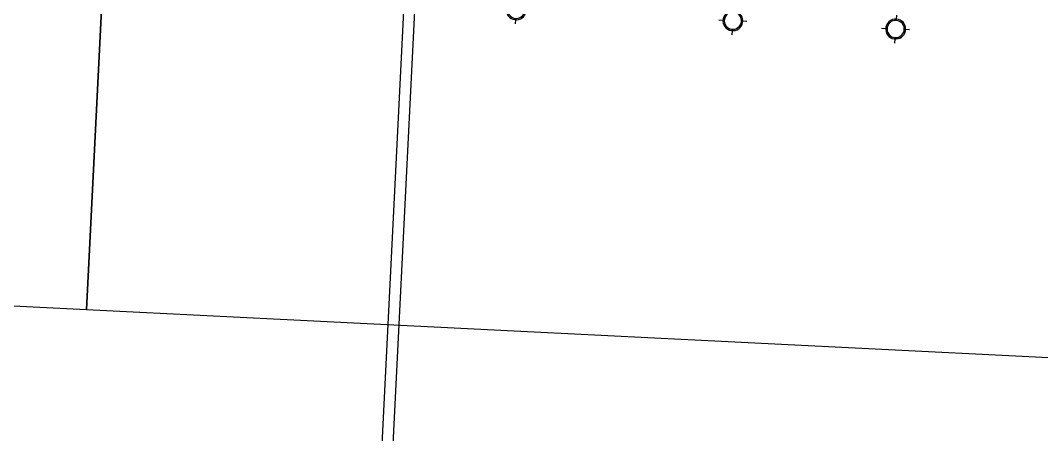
# Model space of a CAD drawing. Extents: x 549999 to 550212, y 1838161 to 1838467.
# Drawn here: x 550140.84 to 550169.07, y 1838257.87 to 1838269.32 of the extents above; entities that cross this region are included whole.
import ezdxf

# ---------------------------------------------------------------- set-up
doc = ezdxf.new("R2010")
doc.units = 0
for name, color, linetype in [('Level 19', 7, 'Continuous'), ('Level 20', 7, 'Continuous'), ('Level 35', 7, 'Continuous')]:
    doc.layers.add(name, color=color, linetype=linetype)

# ---------------------------------------------------------------- blocks, each defined once
blk = doc.blocks.new('GRID_6')
at = {"layer": 'Level 19'}
for p, q in [((-749.7, -380.8), (-749.7, -392)), ((-788.5, -419.5), (-777.2, -419.5)), ((-711, -419.5), (-722.2, -419.5)), ((-749.7, -458.3), (-749.7, -447))]:
    blk.add_line(p, q, dxfattribs=at)
for radius, start, end in [(27.5, 86.5906, 185.4173), (27.5, 3.4094, 86.5906), (27.5, 185.4173, 275.4173), (23.8, 86.5906, 185.4173), (23.8, 185.4173, 275.4173), (23.8, 3.4094, 86.5906), (23.8, 275.4173, 3.4094), (27.5, 275.4173, 3.4094)]:
    blk.add_arc((-749.7, -419.5), radius, start, end, dxfattribs=at)

msp = doc.modelspace()

# ---------------------------------------------------------------- linework, layer by layer
at = {"layer": 'Level 20'}
for p, q in [((550147.48, 1838190.423), (550152.053, 1838281.899)), ((550147.78, 1838190.408), (550152.353, 1838281.884))]:
    msp.add_line(p, q, dxfattribs=at)
at = {"layer": 'Level 35'}
for points in [[(550102.021, 1838263.365), (550142.667, 1838261.333), (550144.104, 1838290.076), (550103.458, 1838292.108)], [(550142.667, 1838261.333), (550183.313, 1838259.301), (550184.75, 1838288.044), (550144.104, 1838290.076)]]:
    msp.add_lwpolyline(points, close=True, dxfattribs=at)

# ---------------------------------------------------------------- block references
at = {"layer": 'Level 19', "xscale": 0.010000000000000004, "yscale": 0.01, "rotation": -2.8619937920406366}
for p in [(550162.24, 1838273.43), (550168.23, 1838273.13), (550172.73, 1838272.9)]:
    msp.add_blockref('GRID_6', p, dxfattribs=at)

doc.saveas('drawing.dxf')
